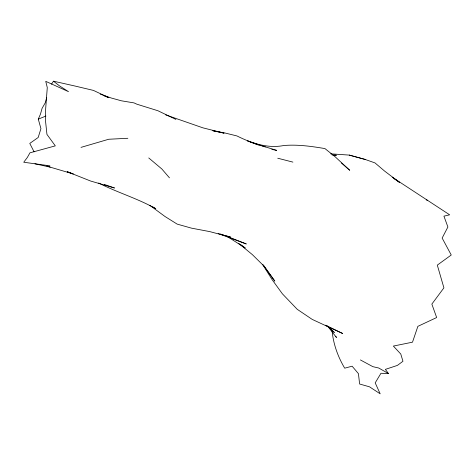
<?xml version="1.0" encoding="UTF-8"?>
<svg xmlns="http://www.w3.org/2000/svg" width="475" height="475" viewBox="0 0 475 475"><rect width="100%" height="100%" fill="white"/><g stroke="black" fill="none" stroke-linecap="round" stroke-linejoin="round"><path stroke-width="0.71" d="M46.693 97.636L45.178 102.95L42.097 108.306L40.488 114.048L38.291 119.142L40.945 128.642L38.19 137.471L29.771 143.432L34.099 151.846M51.532 84.2L53.461 81.183L74.937 86.022L93.444 90.41L108.858 97.696L104.173 95.867M38.291 119.142L45.921 116.037M81.005 147.375L108.71 139.258L127.858 138.284M334.216 155.212L336.431 155.23L332.031 154.915M392.219 177.193L449.653 214.813L443.929 216.155L447.895 226.991L442.148 238.07L451.25 255.004L437.309 265.115L443.911 287.856L431.852 304.101L436.656 317.543L417.875 326.343L412.502 342.184L393.365 346.073L400.769 354.017L402.96 361.267L397.409 365.4L385.373 369.378L388.491 373.57L380.968 373.267L375.197 382.862L380.178 393.817L369.508 386.816L359.617 384.014L358.435 373.653L352.117 366.195L344.696 368.184C338.004 356.939 333.462 344.44 332.156 331.39M330.671 153.852L349.267 155.088L365.18 159.452L374.995 162.919L384.596 171.071L399.386 182.323L393.965 178.57M53.461 81.183L59.44 85.832L68.477 91.645L45.748 81.344L47.28 87.596L45.63 109.262L45.558 121.309L46.948 134.401L55.308 145.867L29.955 152.819L27.348 157.445L23.75 162.242L49.875 165.834M274.603 150.053L276.688 150.361L256.945 144.299L247.511 140.885L258.43 145.053M213.014 130.744L225.174 133.036L236.942 135.939C251.346 143.123 267.562 148.758 283.818 145.516C297.617 144.347 311.363 146.294 324.947 148.586L334.887 156.536L349.725 170.276L341.489 163.067M212.948 130.785L224.052 133.154L202.926 127.846L165.745 114.914M34.942 163.798L50.196 167.141L73.227 173.939L67.189 171.659M277.744 158.223L292.903 162.112M349.267 155.088L365.18 159.452M271.765 149.245L273.897 149.851M220.275 233.997L223.737 235.048M225.12 235.469L230.654 237.144L209.701 231.598L191.484 228.148L177.169 224.117L165.009 216.505L149.803 205.325M426.212 199.874L427.542 200.313M252.172 142.5L265.27 146.917M104.304 184.448L114.522 188.005L90.642 181.04L67.254 171.742M100.249 94.115L111.108 97.969L121.463 100.813L134.015 102.897L136.877 104.197L157.908 110.74L175.94 119.421M46.799 165.935L50.196 167.141M218.185 233.504L246.282 243.96L227.923 236.734M98.634 183.012C117.278 192.535 137.483 198.378 155.758 208.691L152.784 206.916M325.624 325.221L342.617 333.486L312.235 319.414L297.237 309.314L282.387 293.817L272.127 279.674L262.711 264.617M360.394 359.937L372.845 366.658L378.712 368.018L388.491 373.57M325.553 325.244L327.887 326.634L334.347 332.524L329.852 327.833M227.863 236.865L245.201 247.986L241.163 244.934M238.783 243.414L252.373 254.642L263.678 265.78L274.799 281.129L263.358 265.008M148.752 157.949L161.844 168.993L169.474 177.852M327.542 326.022L336.46 337.499L335.772 336.282"/></g></svg>
